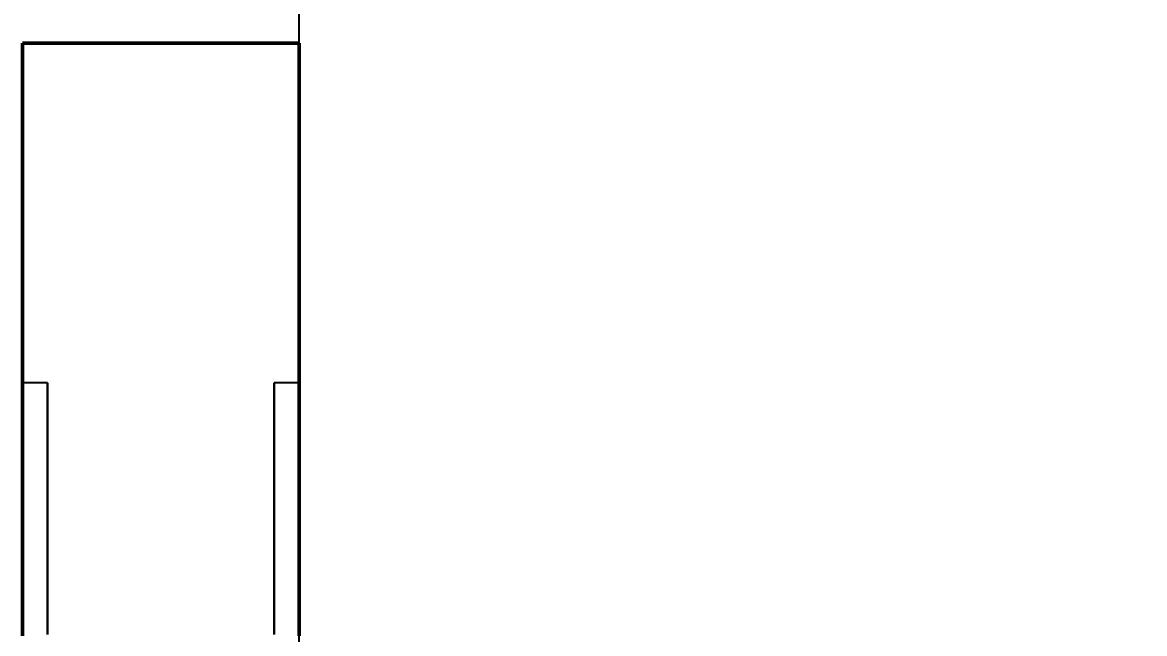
# Model space of a CAD drawing. Header units: millimetres. Extents: x 0 to 420, y 0 to 297.
# Drawn here: x 64 to 86.3, y 115.27 to 127.41 of the extents above; entities that cross this region are included whole.
import ezdxf

# ---------------------------------------------------------------- set-up
doc = ezdxf.new("R2010")
doc.units = ezdxf.units.MM
doc.linetypes.add('ISO02-TRAZOS', pattern=[3.75, 3, -0.75])
for name, color, linetype, lineweight in [('01-VISIBLE', 7, 'CONTINUOUS', 50), ('02-OCULTA', 4, 'ISO02-TRAZOS', 25), ('04-COTA', 3, 'CONTINUOUS', 25)]:
    doc.layers.add(name, color=color, linetype=linetype, lineweight=lineweight)
doc.styles.add('ISO3098', font='isocpeur.ttf')
doc.dimstyles.new('FLAMA-ISO', dxfattribs={"dimtxt": 3.5, "dimasz": 3, "dimexe": 2, "dimexo": 1, "dimgap": 1, "dimtad": 1, "dimdec": 1, "dimtxsty": 'ISO3098', "dimcen": 2.5, "dimclrd": 3, "dimclre": 3, "dimclrt": 3, "dimazin": 3, "dimtfac": 1, "dimtmove": 0, "dimatfit": 3, "dimlwd": 25, "dimlwe": 25})

msp = doc.modelspace()

# ---------------------------------------------------------------- linework, layer by layer
at = {"layer": '01-VISIBLE'}
msp.add_line((69.5, 127), (64, 127), dxfattribs=at)
for points in [[(64, 115.225), (64, 115.3), (64, 115.375), (64, 115.45), (64, 115.525), (64, 115.6), (64, 115.675), (64, 115.75), (64, 115.825), (64, 115.9), (64, 115.975), (64, 116.05), (64, 116.125), (64, 116.2), (64, 116.275), (64, 116.35), (64, 116.425), (64, 116.5), (64, 116.575), (64, 116.65), (64, 116.725), (64, 116.8), (64, 116.875), (64, 116.95), (64, 117.025), (64, 117.1), (64, 117.175), (64, 117.25), (64, 117.325), (64, 117.4), (64, 117.475), (64, 117.55), (64, 117.625), (64, 117.7), (64, 117.775), (64, 117.85), (64, 117.925), (64, 118), (64, 118.075), (64, 118.15), (64, 118.225), (64, 118.3), (64, 118.375), (64, 118.45), (64, 118.525), (64, 118.6), (64, 118.675), (64, 118.75), (64, 118.825), (64, 118.9), (64, 118.975), (64, 119.05), (64, 119.125), (64, 119.2), (64, 119.275), (64, 119.35), (64, 119.425), (64, 119.5), (64, 119.575), (64, 119.65), (64, 119.725), (64, 119.8), (64, 119.875), (64, 119.95), (64, 120.025), (64, 120.1), (64, 120.175), (64, 120.25), (64, 120.325), (64, 120.4), (64, 120.475), (64, 120.55), (64, 120.625), (64, 120.7), (64, 120.775), (64, 120.85), (64, 120.925), (64, 121), (64, 121.075), (64, 121.15), (64, 121.225), (64, 121.3), (64, 121.375), (64, 121.45), (64, 121.525), (64, 121.6), (64, 121.675), (64, 121.75), (64, 121.825), (64, 121.9), (64, 121.975), (64, 122.05), (64, 122.125), (64, 122.2), (64, 122.275), (64, 122.35), (64, 122.425), (64, 122.5), (64, 122.575), (64, 122.65), (64, 122.725), (64, 122.8), (64, 122.875), (64, 122.95), (64, 123.025), (64, 123.1), (64, 123.175), (64, 123.25), (64, 123.325), (64, 123.4), (64, 123.475), (64, 123.55), (64, 123.625), (64, 123.7), (64, 123.775), (64, 123.85), (64, 123.925), (64, 124), (64, 124.075), (64, 124.15), (64, 124.225), (64, 124.3), (64, 124.375), (64, 124.45), (64, 124.525), (64, 124.6), (64, 124.675), (64, 124.75), (64, 124.825), (64, 124.9), (64, 124.975), (64, 125.05), (64, 125.125), (64, 125.2), (64, 125.275), (64, 125.35), (64, 125.425), (64, 125.5), (64, 125.575), (64, 125.65), (64, 125.725), (64, 125.8), (64, 125.875), (64, 125.95), (64, 126.025), (64, 126.1), (64, 126.175), (64, 126.25), (64, 126.325), (64, 126.4), (64, 126.475), (64, 126.55), (64, 126.625), (64, 126.7), (64, 126.775), (64, 126.85), (64, 126.925), (64, 127)], [(69.5, 115.225), (69.5, 115.3), (69.5, 115.375), (69.5, 115.45), (69.5, 115.525), (69.5, 115.6), (69.5, 115.675), (69.5, 115.75), (69.5, 115.825), (69.5, 115.9), (69.5, 115.975), (69.5, 116.05), (69.5, 116.125), (69.5, 116.2), (69.5, 116.275), (69.5, 116.35), (69.5, 116.425), (69.5, 116.5), (69.5, 116.575), (69.5, 116.65), (69.5, 116.725), (69.5, 116.8), (69.5, 116.875), (69.5, 116.95), (69.5, 117.025), (69.5, 117.1), (69.5, 117.175), (69.5, 117.25), (69.5, 117.325), (69.5, 117.4), (69.5, 117.475), (69.5, 117.55), (69.5, 117.625), (69.5, 117.7), (69.5, 117.775), (69.5, 117.85), (69.5, 117.925), (69.5, 118), (69.5, 118.075), (69.5, 118.15), (69.5, 118.225), (69.5, 118.3), (69.5, 118.375), (69.5, 118.45), (69.5, 118.525), (69.5, 118.6), (69.5, 118.675), (69.5, 118.75), (69.5, 118.825), (69.5, 118.9), (69.5, 118.975), (69.5, 119.05), (69.5, 119.125), (69.5, 119.2), (69.5, 119.275), (69.5, 119.35), (69.5, 119.425), (69.5, 119.5), (69.5, 119.575), (69.5, 119.65), (69.5, 119.725), (69.5, 119.8), (69.5, 119.875), (69.5, 119.95), (69.5, 120.025), (69.5, 120.1), (69.5, 120.175), (69.5, 120.25), (69.5, 120.325), (69.5, 120.4), (69.5, 120.475), (69.5, 120.55), (69.5, 120.625), (69.5, 120.7), (69.5, 120.775), (69.5, 120.85), (69.5, 120.925), (69.5, 121), (69.5, 121.075), (69.5, 121.15), (69.5, 121.225), (69.5, 121.3), (69.5, 121.375), (69.5, 121.45), (69.5, 121.525), (69.5, 121.6), (69.5, 121.675), (69.5, 121.75), (69.5, 121.825), (69.5, 121.9), (69.5, 121.975), (69.5, 122.05), (69.5, 122.125), (69.5, 122.2), (69.5, 122.275), (69.5, 122.35), (69.5, 122.425), (69.5, 122.5), (69.5, 122.575), (69.5, 122.65), (69.5, 122.725), (69.5, 122.8), (69.5, 122.875), (69.5, 122.95), (69.5, 123.025), (69.5, 123.1), (69.5, 123.175), (69.5, 123.25), (69.5, 123.325), (69.5, 123.4), (69.5, 123.475), (69.5, 123.55), (69.5, 123.625), (69.5, 123.7), (69.5, 123.775), (69.5, 123.85), (69.5, 123.925), (69.5, 124), (69.5, 124.075), (69.5, 124.15), (69.5, 124.225), (69.5, 124.3), (69.5, 124.375), (69.5, 124.45), (69.5, 124.525), (69.5, 124.6), (69.5, 124.675), (69.5, 124.75), (69.5, 124.825), (69.5, 124.9), (69.5, 124.975), (69.5, 125.05), (69.5, 125.125), (69.5, 125.2), (69.5, 125.275), (69.5, 125.35), (69.5, 125.425), (69.5, 125.5), (69.5, 125.575), (69.5, 125.65), (69.5, 125.725), (69.5, 125.8), (69.5, 125.875), (69.5, 125.95), (69.5, 126.025), (69.5, 126.1), (69.5, 126.175), (69.5, 126.25), (69.5, 126.325), (69.5, 126.4), (69.5, 126.475), (69.5, 126.55), (69.5, 126.625), (69.5, 126.7), (69.5, 126.775), (69.5, 126.85), (69.5, 126.925), (69.5, 127)]]:
    msp.add_lwpolyline(points, dxfattribs=at)
at = {"layer": '02-OCULTA'}
for p, q in [((64.5, 120.25), (64, 120.25)), ((69.5, 120.25), (69, 120.25))]:
    msp.add_line(p, q, dxfattribs=at)
for points in [[(64, 127), (64, 126.95), (64, 126.9), (64, 126.849), (64, 126.799), (64, 126.749), (64, 126.699), (64, 126.649), (64, 126.599), (64, 126.548), (64, 126.498), (64, 126.448), (64, 126.398), (64, 126.348), (64, 126.298), (64, 126.247), (64, 126.197), (64, 126.147), (64, 126.097), (64, 126.047), (64, 125.997), (64, 125.946), (64, 125.896), (64, 125.846), (64, 125.796), (64, 125.746), (64, 125.696), (64, 125.645), (64, 125.595), (64, 125.545), (64, 125.495), (64, 125.445), (64, 125.395), (64, 125.344), (64, 125.294), (64, 125.244), (64, 125.194), (64, 125.144), (64, 125.094), (64, 125.043), (64, 124.993), (64, 124.943), (64, 124.893), (64, 124.843), (64, 124.793), (64, 124.742), (64, 124.692), (64, 124.642), (64, 124.592), (64, 124.542), (64, 124.492), (64, 124.441), (64, 124.391), (64, 124.341), (64, 124.291), (64, 124.241), (64, 124.191), (64, 124.14), (64, 124.09), (64, 124.04), (64, 123.99), (64, 123.94), (64, 123.89), (64, 123.839), (64, 123.789), (64, 123.739), (64, 123.689), (64, 123.639), (64, 123.589), (64, 123.538), (64, 123.488), (64, 123.438), (64, 123.388), (64, 123.338), (64, 123.288), (64, 123.237), (64, 123.187), (64, 123.137), (64, 123.087), (64, 123.037), (64, 122.987), (64, 122.936), (64, 122.886), (64, 122.836), (64, 122.786), (64, 122.736), (64, 122.686), (64, 122.635), (64, 122.585), (64, 122.535), (64, 122.485), (64, 122.435), (64, 122.385), (64, 122.334), (64, 122.284), (64, 122.234), (64, 122.184), (64, 122.134), (64, 122.084), (64, 122.033), (64, 121.983), (64, 121.933), (64, 121.883), (64, 121.833), (64, 121.783), (64, 121.732), (64, 121.682), (64, 121.632), (64, 121.582), (64, 121.532), (64, 121.482), (64, 121.431), (64, 121.381), (64, 121.331), (64, 121.281), (64, 121.231), (64, 121.181), (64, 121.13), (64, 121.08), (64, 121.03), (64, 120.98), (64, 120.93), (64, 120.88), (64, 120.829), (64, 120.779), (64, 120.729), (64, 120.679), (64, 120.629), (64, 120.579), (64, 120.528), (64, 120.478), (64, 120.428), (64, 120.378), (64, 120.328), (64, 120.278), (64, 120.227), (64, 120.177), (64, 120.127), (64, 120.077), (64, 120.027), (64, 119.977), (64, 119.926), (64, 119.876), (64, 119.826), (64, 119.776), (64, 119.726), (64, 119.676), (64, 119.625), (64, 119.575), (64, 119.525), (64, 119.475), (64, 119.425), (64, 119.375), (64, 119.324), (64, 119.274), (64, 119.224), (64, 119.174), (64, 119.124), (64, 119.074), (64, 119.023), (64, 118.973), (64, 118.923), (64, 118.873), (64, 118.823), (64, 118.773), (64, 118.722), (64, 118.672), (64, 118.622), (64, 118.572), (64, 118.522), (64, 118.472), (64, 118.421), (64, 118.371), (64, 118.321), (64, 118.271), (64, 118.221), (64, 118.171), (64, 118.12), (64, 118.07), (64, 118.02), (64, 117.97), (64, 117.92), (64, 117.87), (64, 117.819), (64, 117.769), (64, 117.719), (64, 117.669), (64, 117.619), (64, 117.569), (64, 117.518), (64, 117.468), (64, 117.418), (64, 117.368), (64, 117.318), (64, 117.268), (64, 117.217), (64, 117.167), (64, 117.117), (64, 117.067), (64, 117.017), (64, 116.967), (64, 116.916), (64, 116.866), (64, 116.816), (64, 116.766), (64, 116.716), (64, 116.666), (64, 116.615), (64, 116.565), (64, 116.515), (64, 116.465), (64, 116.415), (64, 116.365), (64, 116.314), (64, 116.264), (64, 116.214), (64, 116.164), (64, 116.114), (64, 116.064), (64, 116.013), (64, 115.963), (64, 115.913), (64, 115.863), (64, 115.813), (64, 115.763), (64, 115.712), (64, 115.662), (64, 115.612), (64, 115.562), (64, 115.512), (64, 115.462), (64, 115.411), (64, 115.361), (64, 115.311), (64, 115.261)], [(69.5, 127), (69.5, 126.95), (69.5, 126.9), (69.5, 126.849), (69.5, 126.799), (69.5, 126.749), (69.5, 126.699), (69.5, 126.649), (69.5, 126.599), (69.5, 126.548), (69.5, 126.498), (69.5, 126.448), (69.5, 126.398), (69.5, 126.348), (69.5, 126.298), (69.5, 126.247), (69.5, 126.197), (69.5, 126.147), (69.5, 126.097), (69.5, 126.047), (69.5, 125.997), (69.5, 125.946), (69.5, 125.896), (69.5, 125.846), (69.5, 125.796), (69.5, 125.746), (69.5, 125.696), (69.5, 125.645), (69.5, 125.595), (69.5, 125.545), (69.5, 125.495), (69.5, 125.445), (69.5, 125.395), (69.5, 125.344), (69.5, 125.294), (69.5, 125.244), (69.5, 125.194), (69.5, 125.144), (69.5, 125.094), (69.5, 125.043), (69.5, 124.993), (69.5, 124.943), (69.5, 124.893), (69.5, 124.843), (69.5, 124.793), (69.5, 124.742), (69.5, 124.692), (69.5, 124.642), (69.5, 124.592), (69.5, 124.542), (69.5, 124.492), (69.5, 124.441), (69.5, 124.391), (69.5, 124.341), (69.5, 124.291), (69.5, 124.241), (69.5, 124.191), (69.5, 124.14), (69.5, 124.09), (69.5, 124.04), (69.5, 123.99), (69.5, 123.94), (69.5, 123.89), (69.5, 123.839), (69.5, 123.789), (69.5, 123.739), (69.5, 123.689), (69.5, 123.639), (69.5, 123.589), (69.5, 123.538), (69.5, 123.488), (69.5, 123.438), (69.5, 123.388), (69.5, 123.338), (69.5, 123.288), (69.5, 123.237), (69.5, 123.187), (69.5, 123.137), (69.5, 123.087), (69.5, 123.037), (69.5, 122.987), (69.5, 122.936), (69.5, 122.886), (69.5, 122.836), (69.5, 122.786), (69.5, 122.736), (69.5, 122.686), (69.5, 122.635), (69.5, 122.585), (69.5, 122.535), (69.5, 122.485), (69.5, 122.435), (69.5, 122.385), (69.5, 122.334), (69.5, 122.284), (69.5, 122.234), (69.5, 122.184), (69.5, 122.134), (69.5, 122.084), (69.5, 122.033), (69.5, 121.983), (69.5, 121.933), (69.5, 121.883), (69.5, 121.833), (69.5, 121.783), (69.5, 121.732), (69.5, 121.682), (69.5, 121.632), (69.5, 121.582), (69.5, 121.532), (69.5, 121.482), (69.5, 121.431), (69.5, 121.381), (69.5, 121.331), (69.5, 121.281), (69.5, 121.231), (69.5, 121.181), (69.5, 121.13), (69.5, 121.08), (69.5, 121.03), (69.5, 120.98), (69.5, 120.93), (69.5, 120.88), (69.5, 120.829), (69.5, 120.779), (69.5, 120.729), (69.5, 120.679), (69.5, 120.629), (69.5, 120.579), (69.5, 120.528), (69.5, 120.478), (69.5, 120.428), (69.5, 120.378), (69.5, 120.328), (69.5, 120.278), (69.5, 120.227), (69.5, 120.177), (69.5, 120.127), (69.5, 120.077), (69.5, 120.027), (69.5, 119.977), (69.5, 119.926), (69.5, 119.876), (69.5, 119.826), (69.5, 119.776), (69.5, 119.726), (69.5, 119.676), (69.5, 119.625), (69.5, 119.575), (69.5, 119.525), (69.5, 119.475), (69.5, 119.425), (69.5, 119.375), (69.5, 119.324), (69.5, 119.274), (69.5, 119.224), (69.5, 119.174), (69.5, 119.124), (69.5, 119.074), (69.5, 119.023), (69.5, 118.973), (69.5, 118.923), (69.5, 118.873), (69.5, 118.823), (69.5, 118.773), (69.5, 118.722), (69.5, 118.672), (69.5, 118.622), (69.5, 118.572), (69.5, 118.522), (69.5, 118.472), (69.5, 118.421), (69.5, 118.371), (69.5, 118.321), (69.5, 118.271), (69.5, 118.221), (69.5, 118.171), (69.5, 118.12), (69.5, 118.07), (69.5, 118.02), (69.5, 117.97), (69.5, 117.92), (69.5, 117.87), (69.5, 117.819), (69.5, 117.769), (69.5, 117.719), (69.5, 117.669), (69.5, 117.619), (69.5, 117.569), (69.5, 117.518), (69.5, 117.468), (69.5, 117.418), (69.5, 117.368), (69.5, 117.318), (69.5, 117.268), (69.5, 117.217), (69.5, 117.167), (69.5, 117.117), (69.5, 117.067), (69.5, 117.017), (69.5, 116.967), (69.5, 116.916), (69.5, 116.866), (69.5, 116.816), (69.5, 116.766), (69.5, 116.716), (69.5, 116.666), (69.5, 116.615), (69.5, 116.565), (69.5, 116.515), (69.5, 116.465), (69.5, 116.415), (69.5, 116.365), (69.5, 116.314), (69.5, 116.264), (69.5, 116.214), (69.5, 116.164), (69.5, 116.114), (69.5, 116.064), (69.5, 116.013), (69.5, 115.963), (69.5, 115.913), (69.5, 115.863), (69.5, 115.813), (69.5, 115.763), (69.5, 115.712), (69.5, 115.662), (69.5, 115.612), (69.5, 115.562), (69.5, 115.512), (69.5, 115.462), (69.5, 115.411), (69.5, 115.361), (69.5, 115.311), (69.5, 115.261)], [(64, 115.25), (64, 115.3), (64, 115.35), (64, 115.4), (64, 115.45), (64, 115.5), (64, 115.55), (64, 115.6), (64, 115.65), (64, 115.7), (64, 115.75), (64, 115.8), (64, 115.85), (64, 115.9), (64, 115.95), (64, 116), (64, 116.05), (64, 116.1), (64, 116.15), (64, 116.2), (64, 116.25), (64, 116.3), (64, 116.35), (64, 116.4), (64, 116.45), (64, 116.5), (64, 116.55), (64, 116.6), (64, 116.65), (64, 116.7), (64, 116.75), (64, 116.8), (64, 116.85), (64, 116.9), (64, 116.95), (64, 117), (64, 117.05), (64, 117.1), (64, 117.15), (64, 117.2), (64, 117.25), (64, 117.3), (64, 117.35), (64, 117.4), (64, 117.45), (64, 117.5), (64, 117.55), (64, 117.6), (64, 117.65), (64, 117.7), (64, 117.75), (64, 117.8), (64, 117.85), (64, 117.9), (64, 117.95), (64, 118), (64, 118.05), (64, 118.1), (64, 118.15), (64, 118.2), (64, 118.25), (64, 118.3), (64, 118.35), (64, 118.4), (64, 118.45), (64, 118.5), (64, 118.55), (64, 118.6), (64, 118.65), (64, 118.7), (64, 118.75), (64, 118.8), (64, 118.85), (64, 118.9), (64, 118.95), (64, 119), (64, 119.05), (64, 119.1), (64, 119.15), (64, 119.2), (64, 119.25), (64, 119.3), (64, 119.35), (64, 119.4), (64, 119.45), (64, 119.5), (64, 119.55), (64, 119.6), (64, 119.65), (64, 119.7), (64, 119.75), (64, 119.8), (64, 119.85), (64, 119.9), (64, 119.95), (64, 120), (64, 120.05), (64, 120.1), (64, 120.15), (64, 120.2), (64, 120.25)], [(64, 120.25), (64, 120.2), (64, 120.15), (64, 120.1), (64, 120.05), (64, 120), (64, 119.95), (64, 119.9), (64, 119.85), (64, 119.8), (64, 119.75), (64, 119.7), (64, 119.65), (64, 119.6), (64, 119.55), (64, 119.5), (64, 119.45), (64, 119.4), (64, 119.35), (64, 119.3), (64, 119.25), (64, 119.2), (64, 119.15), (64, 119.1), (64, 119.05), (64, 119), (64, 118.95), (64, 118.9), (64, 118.85), (64, 118.8), (64, 118.75), (64, 118.7), (64, 118.65), (64, 118.6), (64, 118.55), (64, 118.5), (64, 118.45), (64, 118.4), (64, 118.35), (64, 118.3), (64, 118.25), (64, 118.2), (64, 118.15), (64, 118.1), (64, 118.05), (64, 118), (64, 117.95), (64, 117.9), (64, 117.85), (64, 117.8), (64, 117.75), (64, 117.7), (64, 117.65), (64, 117.6), (64, 117.55), (64, 117.5), (64, 117.45), (64, 117.4), (64, 117.35), (64, 117.3), (64, 117.25), (64, 117.2), (64, 117.15), (64, 117.1), (64, 117.05), (64, 117), (64, 116.95), (64, 116.9), (64, 116.85), (64, 116.8), (64, 116.75), (64, 116.7), (64, 116.65), (64, 116.6), (64, 116.55), (64, 116.5), (64, 116.45), (64, 116.4), (64, 116.35), (64, 116.3), (64, 116.25), (64, 116.2), (64, 116.15), (64, 116.1), (64, 116.05), (64, 116), (64, 115.95), (64, 115.9), (64, 115.85), (64, 115.8), (64, 115.75), (64, 115.7), (64, 115.65), (64, 115.6), (64, 115.55), (64, 115.5), (64, 115.45), (64, 115.4), (64, 115.35), (64, 115.3), (64, 115.25)], [(64.5, 115.25), (64.5, 115.3), (64.5, 115.35), (64.5, 115.4), (64.5, 115.45), (64.5, 115.5), (64.5, 115.55), (64.5, 115.6), (64.5, 115.65), (64.5, 115.7), (64.5, 115.75), (64.5, 115.8), (64.5, 115.85), (64.5, 115.9), (64.5, 115.95), (64.5, 116), (64.5, 116.05), (64.5, 116.1), (64.5, 116.15), (64.5, 116.2), (64.5, 116.25), (64.5, 116.3), (64.5, 116.35), (64.5, 116.4), (64.5, 116.45), (64.5, 116.5), (64.5, 116.55), (64.5, 116.6), (64.5, 116.65), (64.5, 116.7), (64.5, 116.75), (64.5, 116.8), (64.5, 116.85), (64.5, 116.9), (64.5, 116.95), (64.5, 117), (64.5, 117.05), (64.5, 117.1), (64.5, 117.15), (64.5, 117.2), (64.5, 117.25), (64.5, 117.3), (64.5, 117.35), (64.5, 117.4), (64.5, 117.45), (64.5, 117.5), (64.5, 117.55), (64.5, 117.6), (64.5, 117.65), (64.5, 117.7), (64.5, 117.75), (64.5, 117.8), (64.5, 117.85), (64.5, 117.9), (64.5, 117.95), (64.5, 118), (64.5, 118.05), (64.5, 118.1), (64.5, 118.15), (64.5, 118.2), (64.5, 118.25), (64.5, 118.3), (64.5, 118.35), (64.5, 118.4), (64.5, 118.45), (64.5, 118.5), (64.5, 118.55), (64.5, 118.6), (64.5, 118.65), (64.5, 118.7), (64.5, 118.75), (64.5, 118.8), (64.5, 118.85), (64.5, 118.9), (64.5, 118.95), (64.5, 119), (64.5, 119.05), (64.5, 119.1), (64.5, 119.15), (64.5, 119.2), (64.5, 119.25), (64.5, 119.3), (64.5, 119.35), (64.5, 119.4), (64.5, 119.45), (64.5, 119.5), (64.5, 119.55), (64.5, 119.6), (64.5, 119.65), (64.5, 119.7), (64.5, 119.75), (64.5, 119.8), (64.5, 119.85), (64.5, 119.9), (64.5, 119.95), (64.5, 120), (64.5, 120.05), (64.5, 120.1), (64.5, 120.15), (64.5, 120.2), (64.5, 120.25)], [(64.5, 120.25), (64.5, 120.2), (64.5, 120.15), (64.5, 120.1), (64.5, 120.05), (64.5, 120), (64.5, 119.95), (64.5, 119.9), (64.5, 119.85), (64.5, 119.8), (64.5, 119.75), (64.5, 119.7), (64.5, 119.65), (64.5, 119.6), (64.5, 119.55), (64.5, 119.5), (64.5, 119.45), (64.5, 119.4), (64.5, 119.35), (64.5, 119.3), (64.5, 119.25), (64.5, 119.2), (64.5, 119.15), (64.5, 119.1), (64.5, 119.05), (64.5, 119), (64.5, 118.95), (64.5, 118.9), (64.5, 118.85), (64.5, 118.8), (64.5, 118.75), (64.5, 118.7), (64.5, 118.65), (64.5, 118.6), (64.5, 118.55), (64.5, 118.5), (64.5, 118.45), (64.5, 118.4), (64.5, 118.35), (64.5, 118.3), (64.5, 118.25), (64.5, 118.2), (64.5, 118.15), (64.5, 118.1), (64.5, 118.05), (64.5, 118), (64.5, 117.95), (64.5, 117.9), (64.5, 117.85), (64.5, 117.8), (64.5, 117.75), (64.5, 117.7), (64.5, 117.65), (64.5, 117.6), (64.5, 117.55), (64.5, 117.5), (64.5, 117.45), (64.5, 117.4), (64.5, 117.35), (64.5, 117.3), (64.5, 117.25), (64.5, 117.2), (64.5, 117.15), (64.5, 117.1), (64.5, 117.05), (64.5, 117), (64.5, 116.95), (64.5, 116.9), (64.5, 116.85), (64.5, 116.8), (64.5, 116.75), (64.5, 116.7), (64.5, 116.65), (64.5, 116.6), (64.5, 116.55), (64.5, 116.5), (64.5, 116.45), (64.5, 116.4), (64.5, 116.35), (64.5, 116.3), (64.5, 116.25), (64.5, 116.2), (64.5, 116.15), (64.5, 116.1), (64.5, 116.05), (64.5, 116), (64.5, 115.95), (64.5, 115.9), (64.5, 115.85), (64.5, 115.8), (64.5, 115.75), (64.5, 115.7), (64.5, 115.65), (64.5, 115.6), (64.5, 115.55), (64.5, 115.5), (64.5, 115.45), (64.5, 115.4), (64.5, 115.35), (64.5, 115.3), (64.5, 115.25)], [(69, 115.25), (69, 115.3), (69, 115.35), (69, 115.4), (69, 115.45), (69, 115.5), (69, 115.55), (69, 115.6), (69, 115.65), (69, 115.7), (69, 115.75), (69, 115.8), (69, 115.85), (69, 115.9), (69, 115.95), (69, 116), (69, 116.05), (69, 116.1), (69, 116.15), (69, 116.2), (69, 116.25), (69, 116.3), (69, 116.35), (69, 116.4), (69, 116.45), (69, 116.5), (69, 116.55), (69, 116.6), (69, 116.65), (69, 116.7), (69, 116.75), (69, 116.8), (69, 116.85), (69, 116.9), (69, 116.95), (69, 117), (69, 117.05), (69, 117.1), (69, 117.15), (69, 117.2), (69, 117.25), (69, 117.3), (69, 117.35), (69, 117.4), (69, 117.45), (69, 117.5), (69, 117.55), (69, 117.6), (69, 117.65), (69, 117.7), (69, 117.75), (69, 117.8), (69, 117.85), (69, 117.9), (69, 117.95), (69, 118), (69, 118.05), (69, 118.1), (69, 118.15), (69, 118.2), (69, 118.25), (69, 118.3), (69, 118.35), (69, 118.4), (69, 118.45), (69, 118.5), (69, 118.55), (69, 118.6), (69, 118.65), (69, 118.7), (69, 118.75), (69, 118.8), (69, 118.85), (69, 118.9), (69, 118.95), (69, 119), (69, 119.05), (69, 119.1), (69, 119.15), (69, 119.2), (69, 119.25), (69, 119.3), (69, 119.35), (69, 119.4), (69, 119.45), (69, 119.5), (69, 119.55), (69, 119.6), (69, 119.65), (69, 119.7), (69, 119.75), (69, 119.8), (69, 119.85), (69, 119.9), (69, 119.95), (69, 120), (69, 120.05), (69, 120.1), (69, 120.15), (69, 120.2), (69, 120.25)], [(69, 120.25), (69, 120.2), (69, 120.15), (69, 120.1), (69, 120.05), (69, 120), (69, 119.95), (69, 119.9), (69, 119.85), (69, 119.8), (69, 119.75), (69, 119.7), (69, 119.65), (69, 119.6), (69, 119.55), (69, 119.5), (69, 119.45), (69, 119.4), (69, 119.35), (69, 119.3), (69, 119.25), (69, 119.2), (69, 119.15), (69, 119.1), (69, 119.05), (69, 119), (69, 118.95), (69, 118.9), (69, 118.85), (69, 118.8), (69, 118.75), (69, 118.7), (69, 118.65), (69, 118.6), (69, 118.55), (69, 118.5), (69, 118.45), (69, 118.4), (69, 118.35), (69, 118.3), (69, 118.25), (69, 118.2), (69, 118.15), (69, 118.1), (69, 118.05), (69, 118), (69, 117.95), (69, 117.9), (69, 117.85), (69, 117.8), (69, 117.75), (69, 117.7), (69, 117.65), (69, 117.6), (69, 117.55), (69, 117.5), (69, 117.45), (69, 117.4), (69, 117.35), (69, 117.3), (69, 117.25), (69, 117.2), (69, 117.15), (69, 117.1), (69, 117.05), (69, 117), (69, 116.95), (69, 116.9), (69, 116.85), (69, 116.8), (69, 116.75), (69, 116.7), (69, 116.65), (69, 116.6), (69, 116.55), (69, 116.5), (69, 116.45), (69, 116.4), (69, 116.35), (69, 116.3), (69, 116.25), (69, 116.2), (69, 116.15), (69, 116.1), (69, 116.05), (69, 116), (69, 115.95), (69, 115.9), (69, 115.85), (69, 115.8), (69, 115.75), (69, 115.7), (69, 115.65), (69, 115.6), (69, 115.55), (69, 115.5), (69, 115.45), (69, 115.4), (69, 115.35), (69, 115.3), (69, 115.25)], [(69.5, 115.25), (69.5, 115.3), (69.5, 115.35), (69.5, 115.4), (69.5, 115.45), (69.5, 115.5), (69.5, 115.55), (69.5, 115.6), (69.5, 115.65), (69.5, 115.7), (69.5, 115.75), (69.5, 115.8), (69.5, 115.85), (69.5, 115.9), (69.5, 115.95), (69.5, 116), (69.5, 116.05), (69.5, 116.1), (69.5, 116.15), (69.5, 116.2), (69.5, 116.25), (69.5, 116.3), (69.5, 116.35), (69.5, 116.4), (69.5, 116.45), (69.5, 116.5), (69.5, 116.55), (69.5, 116.6), (69.5, 116.65), (69.5, 116.7), (69.5, 116.75), (69.5, 116.8), (69.5, 116.85), (69.5, 116.9), (69.5, 116.95), (69.5, 117), (69.5, 117.05), (69.5, 117.1), (69.5, 117.15), (69.5, 117.2), (69.5, 117.25), (69.5, 117.3), (69.5, 117.35), (69.5, 117.4), (69.5, 117.45), (69.5, 117.5), (69.5, 117.55), (69.5, 117.6), (69.5, 117.65), (69.5, 117.7), (69.5, 117.75), (69.5, 117.8), (69.5, 117.85), (69.5, 117.9), (69.5, 117.95), (69.5, 118), (69.5, 118.05), (69.5, 118.1), (69.5, 118.15), (69.5, 118.2), (69.5, 118.25), (69.5, 118.3), (69.5, 118.35), (69.5, 118.4), (69.5, 118.45), (69.5, 118.5), (69.5, 118.55), (69.5, 118.6), (69.5, 118.65), (69.5, 118.7), (69.5, 118.75), (69.5, 118.8), (69.5, 118.85), (69.5, 118.9), (69.5, 118.95), (69.5, 119), (69.5, 119.05), (69.5, 119.1), (69.5, 119.15), (69.5, 119.2), (69.5, 119.25), (69.5, 119.3), (69.5, 119.35), (69.5, 119.4), (69.5, 119.45), (69.5, 119.5), (69.5, 119.55), (69.5, 119.6), (69.5, 119.65), (69.5, 119.7), (69.5, 119.75), (69.5, 119.8), (69.5, 119.85), (69.5, 119.9), (69.5, 119.95), (69.5, 120), (69.5, 120.05), (69.5, 120.1), (69.5, 120.15), (69.5, 120.2), (69.5, 120.25)], [(69.5, 120.25), (69.5, 120.2), (69.5, 120.15), (69.5, 120.1), (69.5, 120.05), (69.5, 120), (69.5, 119.95), (69.5, 119.9), (69.5, 119.85), (69.5, 119.8), (69.5, 119.75), (69.5, 119.7), (69.5, 119.65), (69.5, 119.6), (69.5, 119.55), (69.5, 119.5), (69.5, 119.45), (69.5, 119.4), (69.5, 119.35), (69.5, 119.3), (69.5, 119.25), (69.5, 119.2), (69.5, 119.15), (69.5, 119.1), (69.5, 119.05), (69.5, 119), (69.5, 118.95), (69.5, 118.9), (69.5, 118.85), (69.5, 118.8), (69.5, 118.75), (69.5, 118.7), (69.5, 118.65), (69.5, 118.6), (69.5, 118.55), (69.5, 118.5), (69.5, 118.45), (69.5, 118.4), (69.5, 118.35), (69.5, 118.3), (69.5, 118.25), (69.5, 118.2), (69.5, 118.15), (69.5, 118.1), (69.5, 118.05), (69.5, 118), (69.5, 117.95), (69.5, 117.9), (69.5, 117.85), (69.5, 117.8), (69.5, 117.75), (69.5, 117.7), (69.5, 117.65), (69.5, 117.6), (69.5, 117.55), (69.5, 117.5), (69.5, 117.45), (69.5, 117.4), (69.5, 117.35), (69.5, 117.3), (69.5, 117.25), (69.5, 117.2), (69.5, 117.15), (69.5, 117.1), (69.5, 117.05), (69.5, 117), (69.5, 116.95), (69.5, 116.9), (69.5, 116.85), (69.5, 116.8), (69.5, 116.75), (69.5, 116.7), (69.5, 116.65), (69.5, 116.6), (69.5, 116.55), (69.5, 116.5), (69.5, 116.45), (69.5, 116.4), (69.5, 116.35), (69.5, 116.3), (69.5, 116.25), (69.5, 116.2), (69.5, 116.15), (69.5, 116.1), (69.5, 116.05), (69.5, 116), (69.5, 115.95), (69.5, 115.9), (69.5, 115.85), (69.5, 115.8), (69.5, 115.75), (69.5, 115.7), (69.5, 115.65), (69.5, 115.6), (69.5, 115.55), (69.5, 115.5), (69.5, 115.45), (69.5, 115.4), (69.5, 115.35), (69.5, 115.3), (69.5, 115.25)]]:
    msp.add_lwpolyline(points, dxfattribs=at)

# ---------------------------------------------------------------- dimensions: what is measured, and where the dimension line sits
at = {"layer": '04-COTA'}
msp.add_linear_dim(base=(69.5, 137), p1=(69.5, 112), p2=(104, 112), dimstyle='FLAMA-ISO', override={"dimlfac": 10}, dxfattribs=at).render()

doc.saveas('drawing.dxf')
